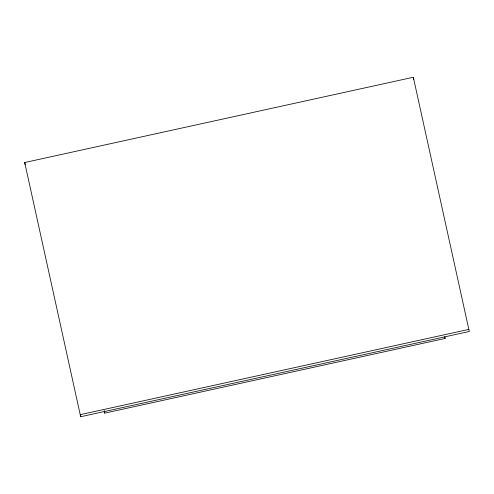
<?xml version="1.0" encoding="UTF-8"?>
<svg xmlns="http://www.w3.org/2000/svg" width="494" height="494" viewBox="0 0 494 494"><rect width="100%" height="100%" fill="white"/><g stroke="black" fill="none" stroke-linecap="round" stroke-linejoin="round"><path stroke-width="0.74" d="M24.7 162.52L413.324 77.255L469.3 331.48L80.676 416.745L24.7 162.52L25.12 164.607M468.88 329.393L80.256 414.664L80.676 416.745M104.197 410.885L104.697 413.138L445.082 338.452L444.779 336.976M444.748 336.951L445.082 338.452M413.324 77.255L413.762 79.41M104.246 410.922L104.697 413.138"/></g></svg>
